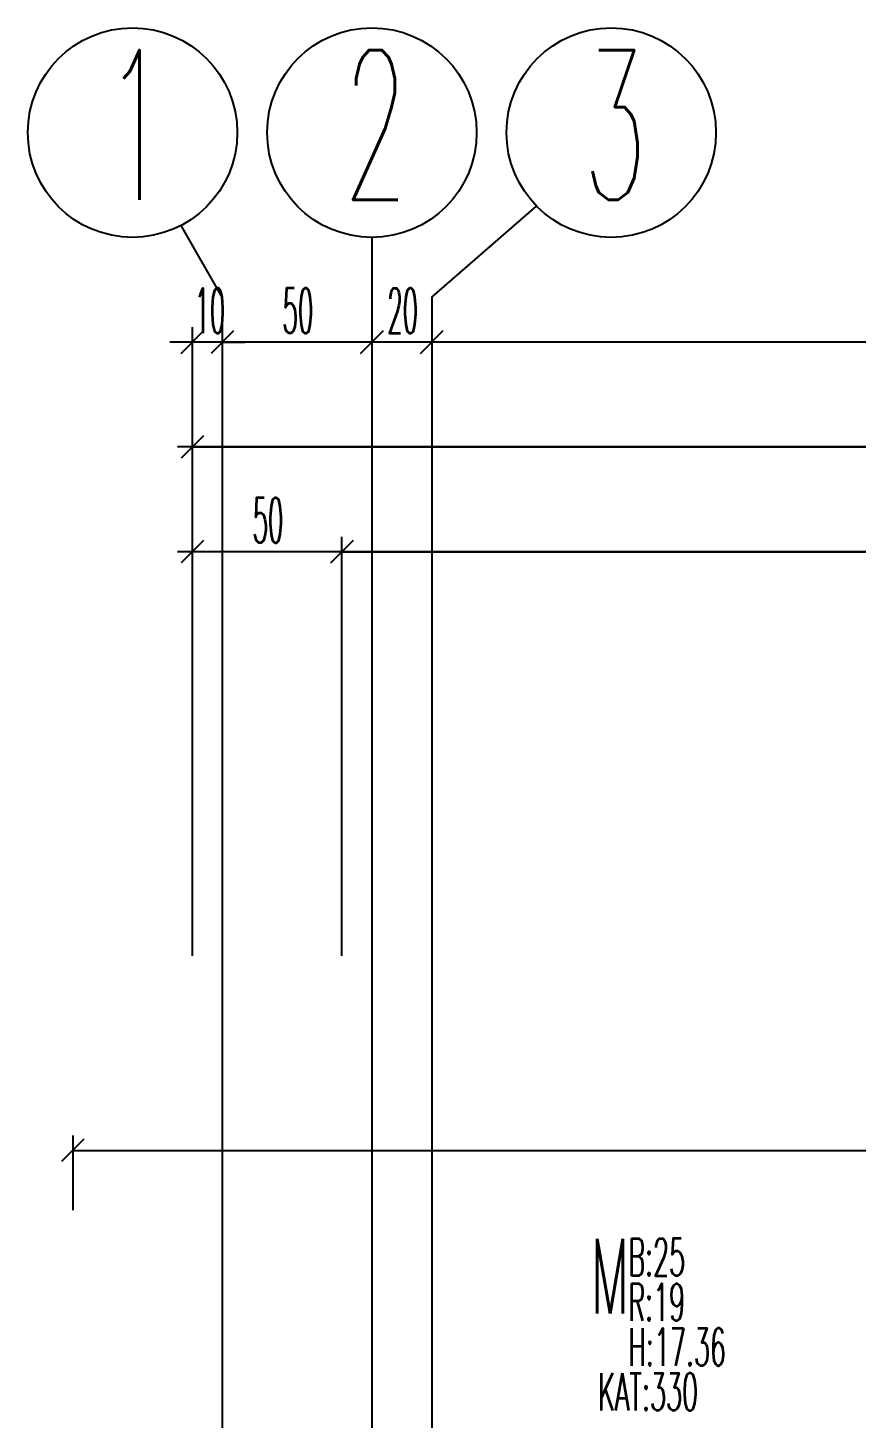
# Model space of a CAD drawing. Extents: x 78 to 306, y -397 to 18.
# Drawn here: x 271.1281 to 271.1835, y -396.4305 to -396.3376 of the extents above; entities that cross this region are included whole.
import ezdxf

# ---------------------------------------------------------------- set-up
doc = ezdxf.new("R2010")
doc.units = 0
doc.header["$LTSCALE"] = 0.5
doc.header["$MEASUREMENT"] = 0
doc.linetypes.add('DASHDOT2', pattern=[0.5, 0.25, -0.125, 0, -0.125])
doc.layers.get('0').update_dxf_attribs({"linetype": 'CONTINUOUS'})
for name, color, linetype in [('AKS', 5, 'DASHDOT2'), ('KAPI', 1, 'CONTINUOUS'), ('KOLON', 4, 'CONTINUOUS'), ('MERDIVEN', 3, 'CONTINUOUS'), ('OLCU', 31, 'CONTINUOUS'), ('TEFRIS', 11, 'CONTINUOUS')]:
    doc.layers.add(name, color=color, linetype=linetype)
doc.styles.add('OLCU', font='romans.shx', dxfattribs={"width": 0.6, "height": 0.125})
doc.styles.add('OLCUIC', font='ROMANS.SHX', dxfattribs={"width": 0.4, "height": 0.15})

msp = doc.modelspace()

# ---------------------------------------------------------------- linework, layer by layer
at = {"color": 0, "linetype": 'ByBlock'}
for p, q in [((271.138394, -396.35931), (271.139894, -396.35781)), ((271.141894, -396.35781), (271.140394, -396.35931)), ((271.141894, -396.35781), (271.140394, -396.35931)), ((271.150394, -396.35931), (271.151894, -396.35781)), ((271.151894, -396.35781), (271.150394, -396.35931)), ((271.154394, -396.35931), (271.155894, -396.35781)), ((271.155894, -396.35781), (271.154394, -396.35931)), ((271.139894, -396.36481), (271.138394, -396.36631)), ((271.139894, -396.37181), (271.138394, -396.37331)), ((271.149894, -396.37181), (271.148394, -396.37331)), ((271.148394, -396.37331), (271.149894, -396.37181)), ((271.131894, -396.41181), (271.130394, -396.41331))]:
    msp.add_line(p, q, dxfattribs=at)
at = {"layer": 'AKS'}
for p, q in [((271.155144, -396.35556), (271.162151, -396.349466)), ((271.141144, -396.35556), (271.138399, -396.350757)), ((271.151144, -396.35156), (271.151144, -396.83956)), ((271.141144, -396.35556), (271.141144, -396.83556)), ((271.155144, -396.35556), (271.155144, -396.83556))]:
    msp.add_line(p, q, dxfattribs=at)
at = {"layer": 'OLCU', "ltscale": 1.4}
for p, q in [((271.139144, -396.39956), (271.139144, -396.35756)), ((271.139144, -396.35856), (271.137644, -396.35856)), ((271.333144, -396.35856), (271.138144, -396.35856)), ((271.141144, -396.35856), (271.142644, -396.35856)), ((271.151144, -396.35856), (271.141144, -396.35856)), ((271.155144, -396.35856), (271.151144, -396.35856)), ((271.242144, -396.35856), (271.155144, -396.35856)), ((271.333144, -396.36556), (271.138144, -396.36556)), ((271.139144, -396.36556), (271.527144, -396.36556)), ((271.149144, -396.39956), (271.149144, -396.37156)), ((271.333144, -396.37256), (271.138144, -396.37256)), ((271.149144, -396.37256), (271.139144, -396.37256)), ((271.149144, -396.37256), (271.221144, -396.37256)), ((271.131144, -396.41156), (271.131144, -396.41656)), ((271.131144, -396.41256), (271.245144, -396.41256))]:
    msp.add_line(p, q, dxfattribs=at)
at = {"layer": 'TEFRIS'}
for centre in [(271.135144, -396.34456), (271.151144, -396.34456), (271.167144, -396.34456)]:
    msp.add_circle(centre, 0.007, dxfattribs=at)

# ---------------------------------------------------------------- texts
at = {"layer": 'KAPI', "style": 'OLCU', "width": 0.5}
for s, p in [('B:25', (271.168279, -396.420945)), ('R:19', (271.168279, -396.423945)), ('H:17.36', (271.168279, -396.426945)), ('KAT:330', (271.166256, -396.429945))]:
    msp.add_text(s, height=0.0025, rotation=360, dxfattribs=at).set_placement(p)
at = {"layer": 'KOLON', "style": 'OLCU', "width": 0.5}
for s, p in [('1', (271.133247, -396.349044)), ('2', (271.149247, -396.349044)), ('3', (271.165247, -396.349044))]:
    msp.add_text(s, height=0.01, dxfattribs=at).set_placement(p)
at = {"layer": 'MERDIVEN', "style": 'OLCU', "width": 0.5}
msp.add_text('M', height=0.005, dxfattribs=at).set_placement((271.165782, -396.423465))
at = {"layer": 'OLCU', "style": 'OLCUIC', "width": 0.4}
for s, p in [('10', (271.139287, -396.35796)), ('50', (271.145173, -396.35796)), ('20', (271.152173, -396.35796)), ('50', (271.143173, -396.37196))]:
    msp.add_text(s, height=0.003, dxfattribs=at).set_placement(p)

doc.saveas('drawing.dxf')
